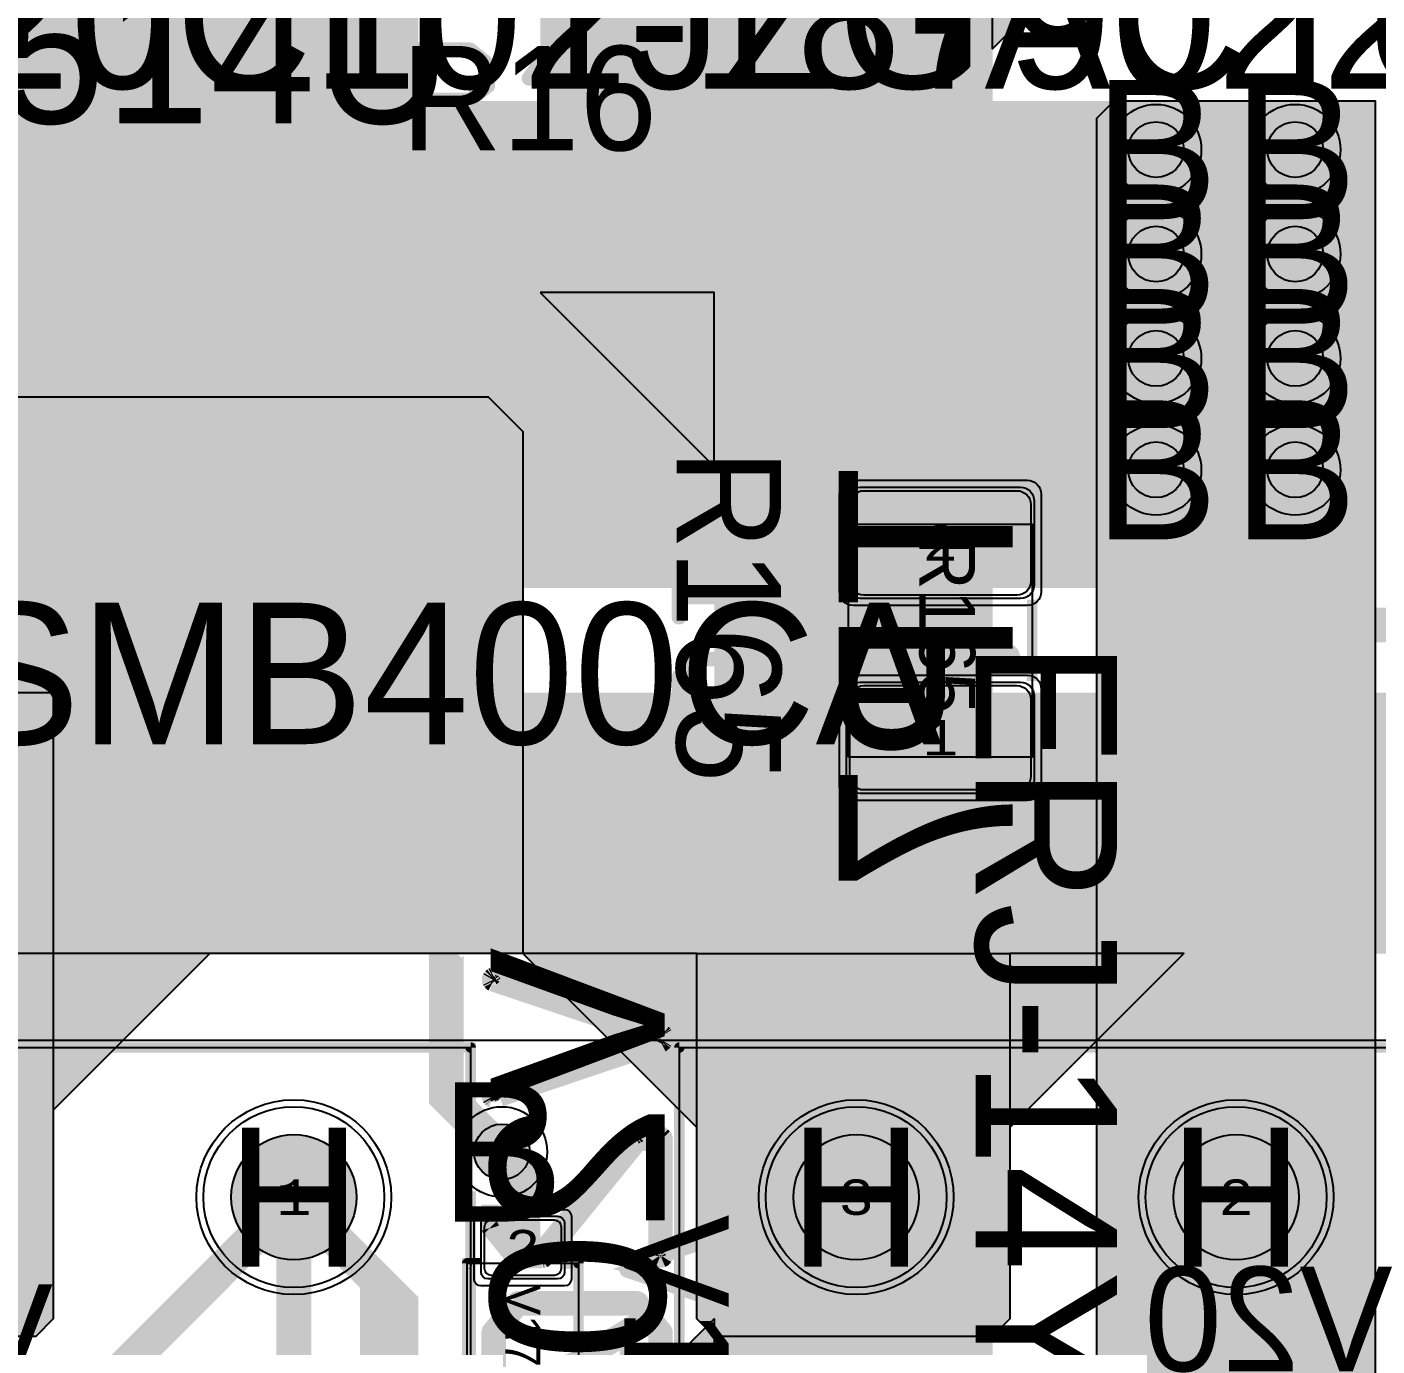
# Model space of a CAD drawing. Extents: x -18 to 179, y -60 to 172.
# Drawn here: x 91.38 to 110.78, y 93.61 to 112.56 of the extents above; entities that cross this region are included whole.
import ezdxf
from ezdxf.enums import TextEntityAlignment as Align

# ---------------------------------------------------------------- set-up
doc = ezdxf.new("R2010")
doc.units = 0
doc.header["$MEASUREMENT"] = 0
for name, color, linetype in [('ASSEMBLY_OUTLINES_BTM', 191, 'CONTINUOUS'), ('ASSEMBLY_OUTLINES_TOP', 102, 'CONTINUOUS'), ('ASSEMBLY_PART_NUMBERS_TOP', 102, 'CONTINUOUS'), ('ASSEMBLY_REF_DES_BTM', 191, 'CONTINUOUS'), ('ASSEMBLY_REF_DES_TOP', 102, 'CONTINUOUS'), ('DRILL_DRAWING', 21, 'CONTINUOUS'), ('GENERATED_SILKSCREEN_BTM', 255, 'CONTINUOUS'), ('GENERATED_SILKSCREEN_TOP', 140, 'CONTINUOUS'), ('PART_HOLES_LAYER_BOTTOM', 30, 'CONTINUOUS'), ('PART_HOLES_LAYER_TOP', 30, 'CONTINUOUS'), ('PART_PADS_LAYER_BOTTOM', 230, 'CONTINUOUS'), ('PART_PADS_LAYER_TOP', 150, 'CONTINUOUS'), ('PART_PADS_SMD_TOP', 150, 'CONTINUOUS'), ('PIN_NUMBERS_BTM', 8, 'CONTINUOUS'), ('PIN_NUMBERS_TOP', 8, 'CONTINUOUS'), ('PLACEMENT_OUTLINES_BTM', 222, 'CONTINUOUS'), ('PLACEMENT_OUTLINES_TOP', 130, 'CONTINUOUS'), ('PLANE_DATA_LAYER_BOTTOM', 230, 'CONTINUOUS'), ('PLANE_DATA_LAYER_TOP', 150, 'CONTINUOUS'), ('PLANE_SHAPES_LAYER_BOTTOM', 230, 'CONTINUOUS'), ('PLANE_SHAPES_LAYER_TOP', 150, 'CONTINUOUS'), ('SILKSCREEN_OUTLINES_BTM', 211, 'CONTINUOUS'), ('SILKSCREEN_OUTLINES_TOP', 150, 'CONTINUOUS'), ('SILKSCREEN_REF_DES_BTM', 211, 'CONTINUOUS'), ('SILKSCREEN_REF_DES_TOP', 150, 'CONTINUOUS'), ('SOLDERMASK_PADS_BTM', 102, 'CONTINUOUS'), ('SOLDERMASK_PADS_TOP', 102, 'CONTINUOUS'), ('SOLDERPASTE_PADS_TOP', 254, 'CONTINUOUS'), ('TRACES_LAYER_BOTTOM', 230, 'CONTINUOUS'), ('TRACES_LAYER_TOP', 150, 'CONTINUOUS'), ('VIA_HOLES_LAYER_BOTTOM', 30, 'CONTINUOUS'), ('VIA_HOLES_LAYER_TOP', 30, 'CONTINUOUS'), ('VIA_PADS_LAYER_BOTTOM', 230, 'CONTINUOUS'), ('VIA_PADS_LAYER_TOP', 150, 'CONTINUOUS')]:
    doc.layers.add(name, color=color, linetype=linetype)
doc.styles.add('COURIER_NEW', font='COUR.TTF')
doc.styles.add('VERIBEST_GERBER_0', font='txt')

msp = doc.modelspace()

# ---------------------------------------------------------------- hatches: boundary and pattern name
at = {"layer": 'PART_HOLES_LAYER_BOTTOM'}
h = msp.add_hatch(color=256, dxfattribs=at)
edge = h.paths.add_edge_path()
edge.add_arc((95.21, 95.75), 0.9, 0, 360)
h = msp.add_hatch(color=256, dxfattribs=at)
edge = h.paths.add_edge_path()
edge.add_arc((103.29, 95.75), 0.9, 0, 360)
h = msp.add_hatch(color=256, dxfattribs=at)
edge = h.paths.add_edge_path()
edge.add_arc((108.75, 95.75), 0.9, 0, 360)
at = {"layer": 'PART_HOLES_LAYER_TOP'}
h = msp.add_hatch(color=256, dxfattribs=at)
edge = h.paths.add_edge_path()
edge.add_arc((95.21, 95.75), 0.9, 0, 360)
h = msp.add_hatch(color=256, dxfattribs=at)
edge = h.paths.add_edge_path()
edge.add_arc((103.29, 95.75), 0.9, 0, 360)
h = msp.add_hatch(color=256, dxfattribs=at)
edge = h.paths.add_edge_path()
edge.add_arc((108.75, 95.75), 0.9, 0, 360)
at = {"layer": 'PLANE_DATA_LAYER_BOTTOM'}
h = msp.add_hatch(color=256, dxfattribs=at)
h.paths.add_polyline_path([(97, 108.8262, -0.414213562), (96.9238, 108.75), (86.5762, 108.75, -0.414213562), (86.5, 108.8262), (86.5, 127.4238, -0.414213562), (86.5762, 127.5), (96.9238, 127.5, -0.414213562), (97, 127.4238)], flags=0)
h.paths.add_polyline_path([(88.75, 120.5, -1), (91.75, 120.5, -1)], flags=0)
h = msp.add_hatch(color=256, dxfattribs=at)
h.paths.add_polyline_path([(106.250002, 113.281564, -0.198909956), (106.227684, 113.227683), (105.250002, 112.250002), (105.25, 112.249996), (105.25, 92.276345, -0.484594958), (105.156117, 92.202225, 0.430302191), (103.028144, 90.812589, -0.362540638), (102.953169, 90.75), (101.9762, 90.75, -0.414213562), (101.9, 90.8262), (101.9, 91.95, 0.414213562), (101.45, 92.4), (100.326202, 92.4, -0.414213562), (100.250002, 92.4762), (100.250002, 92.96844, -0.198909956), (100.27232, 93.022321), (101.249998, 93.999998), (101.25, 94.000004), (101.25, 106.249996), (101.249997, 106.250001), (98.77232, 108.727678, -0.198909956), (98.750002, 108.781559), (98.750002, 108.78156), (98.75, 127.4238, -0.414213562), (98.8262, 127.5), (101.49, 127.499999), (105.71844, 127.499998, -0.198909956), (105.772321, 127.47768), (106.22768, 127.022322, -0.198914779), (106.249999, 126.96844), (106.249999, 122.018157, -0.496388663), (106.153311, 121.944763, 1.317386725), (106.153312, 119.055237, -0.496388663), (106.25, 118.981843), (106.250002, 113.281565)], flags=0)
h.paths.add_polyline_path([(101.49, 95.75, -1), (105.09, 95.75, -1)], flags=0)
h = msp.add_hatch(color=256, dxfattribs=at)
h.paths.add_polyline_path([(110.75, 92.0762, -0.414213562), (110.6738, 92), (110.2262, 92, -0.414213562), (110.15, 92.0762), (110.15, 92.7, 0.414213562), (109.7, 93.15), (107.8, 93.15, 0.414213562), (107.35, 92.7), (107.35, 92.0762, -0.414213562), (107.2738, 92), (106.8262, 92, -0.414213562), (106.75, 92.0762), (106.750002, 111.21844), (106.750002, 111.218441, -0.198909956), (106.77232, 111.272322), (106.977678, 111.47768, -0.198913366), (107.03156, 111.499998), (110.6738, 111.5, -0.414213562), (110.75, 111.4238)], flags=0)
h.paths.add_polyline_path([(106.95, 95.75, -1), (110.55, 95.75, -1)], flags=0)
h = msp.add_hatch(color=256, dxfattribs=at)
h.paths.add_polyline_path([(98.5, 99.3262, -0.414213562), (98.4238, 99.25), (88.250004, 99.25, 0.207684346), (88.249998, 99.249998), (86.250002, 97.250002), (86.25, 97.249996), (86.25, 94.000004), (86.250003, 93.999999), (87.749998, 92.500002, 0.207684346), (87.750004, 92.5), (89.6738, 92.5, -0.414213562), (89.75, 92.4238), (89.75, 91.5262, -0.414213562), (89.6738, 91.45), (88.55, 91.45, 0.414213562), (88.1, 91), (88.1, 89.8, 0.110270202), (88.142729, 89.608609, -0.549592319), (88.073765, 89.5), (87.500004, 89.5, 0.207684346), (87.499998, 89.499998), (86.272321, 88.272318, -0.198913366), (86.218439, 88.25), (85.812892, 88.25, -0.229444743), (85.7531, 88.278962, 0.229443529), (85.4, 88.45), (83.1, 88.45, 0.196202719), (82.785139, 88.321499, -0.411167253), (82.67794, 88.322058), (81.77232, 89.227678, -0.198909956), (81.750002, 89.281559), (81.750002, 89.28156), (81.75, 93.999996), (81.749997, 94.000001), (76.500002, 99.249998, 0.207684346), (76.499996, 99.25), (73.5762, 99.25, -0.414213562), (73.5, 99.3262), (73.5, 107.1738, -0.414213562), (73.5762, 107.25), (82.49, 107.249999), (97.96844, 107.249998, -0.198913366), (98.022322, 107.22768), (98.477682, 106.77232, -0.198909956), (98.5, 106.718439)], flags=0)
h.paths.add_polyline_path([(82.5, 90.5, -1), (86, 90.5, -1)], flags=0)
h.paths.add_polyline_path([(82.49, 95.75, -1), (86.09, 95.75, -1)], flags=0)
for points in [[(103.29, 95.75), (101.963326, 97.076674)], [(103.29, 95.75), (104.616674, 97.076674)], [(108.75, 95.75), (107.423326, 97.076674)], [(108.75, 95.75), (110.076674, 97.076674)], [(103.29, 95.75), (101.963326, 94.423326)], [(103.29, 95.75), (104.616674, 94.423326)], [(108.75, 95.75), (107.423326, 94.423326)], [(108.75, 95.75), (110.076674, 94.423326)]]:
    msp.add_hatch(color=256, dxfattribs=at).paths.add_polyline_path(points, is_closed=False, flags=0)
at = {"layer": 'PLANE_DATA_LAYER_TOP'}
h = msp.add_hatch(color=256, dxfattribs=at)
h.paths.add_polyline_path([(146.000002, 140.281564, -0.198909956), (145.977684, 140.227683), (144.750002, 139.000002), (144.75, 138.999996), (144.750002, 123.531565), (144.750002, 123.531564, -0.198909956), (144.727684, 123.477683), (142.772322, 121.52232, -0.198913366), (142.71844, 121.500002), (121.750004, 121.5, 0.207684346), (121.749998, 121.499998), (119.750002, 119.500002), (119.75, 119.499996), (119.75, 116.750004), (119.750003, 116.749999), (122.72768, 113.772322, -0.198909956), (122.749998, 113.718441), (122.749998, 113.71844), (122.75, 106.500004), (122.750003, 106.499999), (126.227684, 103.022318, -0.198909956), (126.250002, 102.968437), (126.250002, 102.968436), (126.249998, 77.78156), (126.249998, 77.781559, -0.198909956), (126.22768, 77.727678), (125.522322, 77.02232, -0.198913366), (125.46844, 77.000002), (120.28156, 77.000002, -0.198913366), (120.227678, 77.02232), (119.52232, 77.727678, -0.198909956), (119.500002, 77.781559), (119.500002, 77.78156), (119.5, 96.499996), (119.499997, 96.500001), (116.750002, 99.249998, 0.207684346), (116.749996, 99.25), (108.000004, 99.25, 0.207684346), (107.999998, 99.249998), (105.500002, 96.750002), (105.5, 96.749996), (105.499998, 94.03156), (105.499998, 94.031559, -0.198909956), (105.47768, 93.977678), (105.272322, 93.77232, -0.198913366), (105.21844, 93.750002), (101.28156, 93.750002, -0.198913366), (101.227678, 93.77232), (101.02232, 93.977678, -0.198909956), (101.000002, 94.031559), (101.000002, 94.03156), (101, 96.749996), (100.999997, 96.750001), (98.500002, 99.249998, 0.207684346), (98.499996, 99.25), (94.000004, 99.25, 0.207684346), (93.999998, 99.249998), (91.750002, 97.000002), (91.75, 96.999996), (91.749998, 94.03156), (91.749998, 94.031559, -0.198909956), (91.72768, 93.977678), (91.522322, 93.77232, -0.198913366), (91.46844, 93.750002), (88.03156, 93.750002, -0.198913366), (87.977678, 93.77232), (87.77232, 93.977678, -0.198909956), (87.750002, 94.031559), (87.750002, 94.03156), (87.750001, 100.329648, -0.669857772), (87.880332, 100.383279, 0.200116214), (88.2, 100.25), (90.1, 100.25, 0.414213562), (90.55, 100.7), (90.55, 102.8, 0.059444266), (90.537368, 102.905872, -0.059444601), (90.535229, 102.9238, -0.414213562), (90.611429, 103), (102.8238, 103, -0.414213562), (102.9, 102.9238), (102.9, 101.75, 0.414213562), (103.35, 101.3), (105.65, 101.3, 0.414213562), (106.1, 101.75), (106.1, 102.9238, -0.414213562), (106.1762, 103), (117.249996, 103, 0.207684346), (117.250002, 103.000002), (120.749998, 106.499998), (120.75, 106.500004), (120.75, 110.999996), (120.749997, 111.000001), (119.500002, 112.249998, 0.207684346), (119.499996, 112.25), (118.8002, 112.25, -0.953329659), (118.79293, 112.402052, 0.386497966), (119.2, 112.85), (119.2, 115.15, 0.414213562), (118.75, 115.6), (117.826201, 115.6, -0.414213562), (117.750001, 115.6762), (117.750002, 122.21844), (117.750002, 122.218441, -0.198909956), (117.77232, 122.272322), (118.977678, 123.47768, -0.198913366), (119.03156, 123.499998), (138.499996, 123.5, 0.207684346), (138.500002, 123.500002), (141.749998, 126.749998), (141.75, 126.750004), (141.75, 161.1738, -0.414213562), (141.8262, 161.25), (145.9238, 161.25, -0.414213562), (146, 161.1738), (146.000002, 140.281565)], flags=0)
h.paths.add_polyline_path([(87.95, 95.75, -1), (91.55, 95.75, -1)], flags=0)
h.paths.add_polyline_path([(101.49, 95.75, -1), (105.09, 95.75, -1)], flags=0)
h.paths.add_polyline_path([(114.75, 100.325, 0.414213562), (115.1, 100.675), (115.1, 101.375, 0.414213562), (114.75, 101.725), (113.75, 101.725, 0.414213562), (113.4, 101.375), (113.4, 100.675, 0.414213562), (113.75, 100.325)], flags=0)
h.paths.add_polyline_path([(123.31043, 78.086258, 0.716399399), (126, 78.999999), (126, 79.000001, 0.716399399), (123.31043, 79.913742, -0.492832038), (123.18957, 79.913742, 0.716399399), (120.5, 79.000001), (120.5, 78.999999, 0.716399399), (123.18957, 78.086258, -0.492832038)], flags=0)
h.paths.add_polyline_path([(123.31043, 97.336258, 0.716399399), (126, 98.249999), (126, 98.250001, 0.716399399), (123.31043, 99.163742, -0.492832038), (123.18957, 99.163742, 0.716399399), (120.5, 98.250001), (120.5, 98.249999, 0.716399399), (123.18957, 97.336258, -0.492832038)], flags=0)
h.paths.add_polyline_path([(144.825, 157.1, 0.414213562), (145.725, 158), (145.725, 160, 0.414213562), (144.825, 160.9), (142.825, 160.9, 0.414213562), (141.925, 160), (141.925, 158, 0.414213562), (142.825, 157.1)], flags=0)
h = msp.add_hatch(color=256, dxfattribs=at)
h.paths.add_polyline_path([(110.5, 104.5762, -0.414213562), (110.4238, 104.5), (106.1762, 104.5, -0.414213562), (106.1, 104.5762), (106.1, 105.75, 0.414213562), (105.65, 106.2), (103.35, 106.2, 0.414213562), (102.9, 105.75), (102.9, 104.5762, -0.414213562), (102.8238, 104.5), (81.9262, 104.5, -0.414213562), (81.85, 104.5762), (81.85, 105.75, 0.414213562), (81.4, 106.2), (79.1, 106.2, 0.414213562), (78.65, 105.75), (78.65, 104.5762, -0.414213562), (78.5738, 104.5), (74.420351, 104.5, -0.669857772), (74.36672, 104.630331, 0.200116963), (74.5, 104.95), (74.5, 106.85, 0.414213562), (74.05, 107.3), (71.95, 107.3, 0.414213562), (71.5, 106.85), (71.5, 104.95, 0.200116963), (71.63328, 104.630331, -0.669857772), (71.579649, 104.5), (65.9262, 104.5, -0.414213562), (65.85, 104.5762), (65.85, 105.75, 0.414213562), (65.4, 106.2), (63.1, 106.2, 0.414213562), (62.65, 105.75), (62.65, 104.5762, -0.414213562), (62.5738, 104.5), (57.3262, 104.5, -0.414213562), (57.25, 104.5762), (57.25, 111.4238, -0.414213562), (57.3262, 111.5), (78.62109, 111.5, -0.796955112), (78.654239, 111.355188, 0.287752069), (78.4, 110.95), (78.4, 109.75, 0.414213562), (78.85, 109.3), (81.15, 109.3, 0.414213562), (81.6, 109.75), (81.6, 110.95, 0.287752069), (81.345761, 111.355188, -0.796955112), (81.37891, 111.5), (110.4238, 111.5, -0.414213562), (110.5, 111.4238)], flags=0)
h.paths.add_polyline_path([(61.25, 105.5, 0.414213562), (61.9, 106.15), (61.9, 109.35, 0.414213562), (61.25, 110), (58.65, 110, 0.414213562), (58, 109.35), (58, 106.15, 0.414213562), (58.65, 105.5)], flags=0)
for points in [[(104.5, 105.7), (104.5, 106.2762)], [(103.4, 105.15), (102.8238, 105.15)], [(105.6, 105.15), (106.1762, 105.15)], [(103.4, 102.35), (102.8238, 102.35)], [(105.6, 102.35), (106.1762, 102.35)], [(104.5, 101.8), (104.5, 101.2238)], [(103.29, 95.75), (101.963326, 97.076674)], [(103.29, 95.75), (104.616674, 97.076674)], [(103.29, 95.75), (101.963326, 94.423326)], [(103.29, 95.75), (104.616674, 94.423326)]]:
    msp.add_hatch(color=256, dxfattribs=at).paths.add_polyline_path(points, is_closed=False, flags=0)
at = {"layer": 'PLANE_SHAPES_LAYER_BOTTOM'}
for points in [[(106.25, 113.25), (105.25, 112.25), (105.25, 113.25)], [(110.75, 92), (106.75, 92), (106.75, 111.25), (107, 111.5), (110.75, 111.5)], [(98.75, 108.75), (101.25, 106.25), (101.25, 108.75)], [(98.5, 99.25), (73.5, 99.25), (73.5, 107.25), (98, 107.25), (98.5, 106.75)], [(100.25, 93), (101.25, 94), (101.25, 93)]]:
    msp.add_hatch(color=256, dxfattribs=at).paths.add_polyline_path(points, flags=0)
at = {"layer": 'PLANE_SHAPES_LAYER_TOP'}
for points in [[(91.75, 94), (91.5, 93.75), (88, 93.75), (87.75, 94), (87.75, 103), (91.75, 103)], [(91.75, 97), (94, 99.25), (91.75, 99.25)], [(98.5, 99.25), (101, 96.75), (101, 99.25)], [(105.5, 94), (105.25, 93.75), (101.25, 93.75), (101, 94), (101, 99.25), (105.5, 99.25)], [(105.5, 96.75), (108, 99.25), (105.5, 99.25)]]:
    msp.add_hatch(color=256, dxfattribs=at).paths.add_polyline_path(points, flags=0)
at = {"layer": 'VIA_HOLES_LAYER_BOTTOM'}
h = msp.add_hatch(color=256, dxfattribs=at)
edge = h.paths.add_edge_path()
edge.add_arc((107.6, 110.8), 0.4, 0, 360)
h = msp.add_hatch(color=256, dxfattribs=at)
edge = h.paths.add_edge_path()
edge.add_arc((109.6, 110.8), 0.4, 0, 360)
h = msp.add_hatch(color=256, dxfattribs=at)
edge = h.paths.add_edge_path()
edge.add_arc((107.6, 109.3), 0.4, 0, 360)
h = msp.add_hatch(color=256, dxfattribs=at)
edge = h.paths.add_edge_path()
edge.add_arc((109.6, 109.3), 0.4, 0, 360)
h = msp.add_hatch(color=256, dxfattribs=at)
edge = h.paths.add_edge_path()
edge.add_arc((107.6, 107.8), 0.4, 0, 360)
h = msp.add_hatch(color=256, dxfattribs=at)
edge = h.paths.add_edge_path()
edge.add_arc((109.6, 107.8), 0.4, 0, 360)
h = msp.add_hatch(color=256, dxfattribs=at)
edge = h.paths.add_edge_path()
edge.add_arc((107.6, 106.2), 0.4, 0, 360)
h = msp.add_hatch(color=256, dxfattribs=at)
edge = h.paths.add_edge_path()
edge.add_arc((109.6, 106.2), 0.4, 0, 360)
h = msp.add_hatch(color=256, dxfattribs=at)
edge = h.paths.add_edge_path()
edge.add_arc((98.2, 96.4), 0.4, 0, 360)
at = {"layer": 'VIA_HOLES_LAYER_TOP'}
h = msp.add_hatch(color=256, dxfattribs=at)
edge = h.paths.add_edge_path()
edge.add_arc((107.6, 110.8), 0.4, 0, 360)
h = msp.add_hatch(color=256, dxfattribs=at)
edge = h.paths.add_edge_path()
edge.add_arc((109.6, 110.8), 0.4, 0, 360)
h = msp.add_hatch(color=256, dxfattribs=at)
edge = h.paths.add_edge_path()
edge.add_arc((107.6, 109.3), 0.4, 0, 360)
h = msp.add_hatch(color=256, dxfattribs=at)
edge = h.paths.add_edge_path()
edge.add_arc((109.6, 109.3), 0.4, 0, 360)
h = msp.add_hatch(color=256, dxfattribs=at)
edge = h.paths.add_edge_path()
edge.add_arc((107.6, 107.8), 0.4, 0, 360)
h = msp.add_hatch(color=256, dxfattribs=at)
edge = h.paths.add_edge_path()
edge.add_arc((109.6, 107.8), 0.4, 0, 360)
h = msp.add_hatch(color=256, dxfattribs=at)
edge = h.paths.add_edge_path()
edge.add_arc((107.6, 106.2), 0.4, 0, 360)
h = msp.add_hatch(color=256, dxfattribs=at)
edge = h.paths.add_edge_path()
edge.add_arc((109.6, 106.2), 0.4, 0, 360)
h = msp.add_hatch(color=256, dxfattribs=at)
edge = h.paths.add_edge_path()
edge.add_arc((98.2, 96.4), 0.4, 0, 360)

# ---------------------------------------------------------------- linework, layer by layer
at = {"layer": 'ASSEMBLY_OUTLINES_BTM'}
for points in [[(81.75, 92.6), (81.75, 97.9), (97.75, 97.9), (97.75, 92.6)], [(100.75, 92.6), (100.75, 97.9), (116.75, 97.9), (116.75, 92.6)]]:
    msp.add_lwpolyline(points, close=True, dxfattribs=at)
at = {"layer": 'ASSEMBLY_OUTLINES_TOP'}
for points in [[(41, 98), (41, 118), (118, 118), (118, 98)], [(103.18, 102.07), (103.18, 105.42), (105.82, 105.42), (105.82, 102.07)], [(97.7, 92.2), (97.7, 94.8), (99.3, 94.8), (99.3, 92.2)]]:
    msp.add_lwpolyline(points, close=True, dxfattribs=at)
at = {"layer": 'GENERATED_SILKSCREEN_BTM', "const_width": 0.25}
for points in [[(105.48, 105.07875), (105.4975, 105.07625), (105.5125, 105.06375), (105.52, 105.04625), (105.5225, 105.02875), (105.52, 105.01125), (105.5125, 104.99625), (105.4975, 104.98375), (105.48, 104.97875), (103.1325, 104.97875), (103.1325, 104.18625), (103.1275, 104.16875), (103.1175, 104.15375), (103.1, 104.14625), (103.0825, 104.14375), (103.0625, 104.14625), (103.045, 104.15375), (103.0325, 104.16875), (103.03, 104.18625), (103.03, 105.87375), (103.0325, 105.89125), (103.045, 105.90375), (103.0625, 105.91375), (103.0825, 105.91625), (103.1, 105.91375), (103.1175, 105.90375), (103.1275, 105.89125), (103.1325, 105.87375), (103.1325, 105.07875), (105.48, 105.07875)], [(103.98, 101.78875), (103.975, 101.78125), (103.9625, 101.77875), (103.95, 101.77125), (103.9375, 101.77125), (103.4225, 101.77125), (103.41, 101.77125), (103.4025, 101.77875), (103.395, 101.77875), (103.3925, 101.78125), (103.39, 101.78375), (103.3825, 101.78875), (103.04, 102.21375), (103.035, 102.22625), (103.0325, 102.23375), (103.03, 102.24625), (103.03, 103.50625), (103.035, 103.52875), (103.0475, 103.54125), (103.0625, 103.55625), (103.08, 103.56125), (105.48, 103.56125), (105.5, 103.55625), (105.5125, 103.54375), (105.52, 103.52875), (105.5225, 103.51125), (105.52, 103.49125), (105.5125, 103.47375), (105.5, 103.46125), (105.48, 103.45625), (104.33, 103.45625), (104.33, 102.24625), (104.3275, 102.22875), (104.325, 102.22125), (104.325, 102.21875), (104.3225, 102.21375), (103.98, 101.78875)], [(103.1325, 103.45625), (103.1325, 102.25875), (103.4475, 101.87125), (103.9125, 101.87125), (104.23, 102.25875), (104.23, 103.45625), (103.1325, 103.45625)], [(105.455, 100.85125), (105.4725, 100.85625), (105.49, 100.85375), (105.505, 100.84125), (105.515, 100.82875), (105.52, 100.81125), (105.5225, 100.79375), (105.515, 100.77875), (105.5025, 100.76625), (103.105, 99.41875), (103.0925, 99.41375), (103.0825, 99.41375), (103.0725, 99.41375), (103.0625, 99.41875), (103.0475, 99.42625), (103.0375, 99.43625), (103.0325, 99.44875), (103.03, 99.46125), (103.03, 101.14875), (103.035, 101.16625), (103.0475, 101.17875), (103.0625, 101.18875), (103.0825, 101.19125), (103.1, 101.18875), (103.1175, 101.17875), (103.13, 101.16625), (103.1325, 101.14875), (103.1325, 99.54625), (105.455, 100.85125)], [(98.3825, 94.25375), (98.04, 93.83375), (98.0375, 93.82375), (98.035, 93.81625), (98.0325, 93.81375), (98.03, 93.80375), (98.03, 92.96125)], [(98.4475, 94.17375), (100.1125, 94.17375), (100.2375, 94.02625), (98.265, 92.81625), (98.1325, 92.98125), (98.1325, 93.78875), (98.4475, 94.17375)], [(100.53, 92.96125), (100.53, 93.80375), (100.5275, 93.81375), (100.525, 93.82375), (100.52, 93.83375), (100.1775, 94.25375), (100.1725, 94.25875), (100.17, 94.26375), (100.1625, 94.26875), (100.145, 94.27375), (100.1375, 94.27625), (98.4225, 94.27625), (98.4125, 94.27375), (98.405, 94.26875), (98.395, 94.26375), (98.3825, 94.25375)], [(100.3025, 93.94625), (100.4275, 93.78875), (100.4275, 92.98125), (100.1125, 92.59125), (98.4475, 92.59125), (98.33, 92.73875), (100.3025, 93.94625)]]:
    msp.add_lwpolyline(points, dxfattribs=at)
at = {"layer": 'GENERATED_SILKSCREEN_BTM'}
for points, const_width in [([(100.530005, 98.001249), (100.527505, 97.988749, -0.111991093), (100.527504, 97.988747), (100.520005, 97.976248, -0.071067812), (100.520004, 97.976247), (100.510004, 97.963747, -0.236067977), (100.51, 97.963745), (100.495004, 97.956247, -0.162277661), (100.495002, 97.956245), (98.174176, 97.17457, 0.000011953), (98.174139, 97.174568), (100.494998, 97.956255, -0.099019514), (100.495, 97.956255), (100.509996, 97.963753), (100.519996, 97.976253), (100.527495, 97.988752), (100.529995, 98.001251), (100.529995, 98.071249), (100.527495, 98.086249), (100.519996, 98.098747), (100.509997, 98.111245), (100.494998, 98.116245), (98.097498, 98.928745), (98.0775, 98.928745), (98.062505, 98.921247, -0.071067812), (98.062504, 98.921246), (98.050004, 98.908746, -0.111991092), (98.050002, 98.908745), (98.040005, 98.89125), (98.040005, 98.891249), (98.037505, 98.87375), (98.040005, 98.856251), (98.040005, 98.85625), (98.047503, 98.841253), (98.065, 98.831255, -0.099019514), (98.065002, 98.831255), (100.422502, 98.038755, -0.677032962), (100.422502, 98.038745), (98.065002, 97.241245, -0.099019514), (98.065, 97.241245), (98.047503, 97.231247), (98.040005, 97.21625), (98.040005, 97.216249), (98.037505, 97.19875), (98.040005, 97.181251), (98.040005, 97.18125), (98.050002, 97.163755, -0.111991092), (98.050004, 97.163754), (98.052855, 97.160903, 0.000004304), (98.052842, 97.1609), (98.049996, 97.163746, -0.213376806), (98.049995, 97.16375), (98.039997, 97.181246, -0.184527552), (98.039995, 97.181249), (98.037495, 97.198749), (98.037495, 97.198751), (98.039995, 97.216251, -0.184527552), (98.039997, 97.216254), (98.047495, 97.23125, -0.253450554), (98.047498, 97.231254), (98.064996, 97.241253, -0.162277661), (98.064998, 97.241255), (100.422483, 98.03875), (98.064998, 98.831245, -0.162277661), (98.064996, 98.831247), (98.047498, 98.841246, -0.253450554), (98.047495, 98.84125), (98.039997, 98.856246, -0.184527552), (98.039995, 98.856249), (98.037495, 98.873749), (98.037495, 98.873751), (98.037505, 98.873822), (98.039995, 98.891251, -0.184527552), (98.039997, 98.891254), (98.049995, 98.90875, -0.213376807), (98.049996, 98.908754), (98.062496, 98.921254, -0.261745001), (98.062501, 98.921255), (98.077496, 98.928753, -0.236067977), (98.0775, 98.928755), (98.097499, 98.928755, -0.145489169), (98.097502, 98.928755), (100.495002, 98.116255), (100.510002, 98.111255, -0.184527552), (100.510004, 98.111252), (100.520004, 98.098753, -0.071067812), (100.520005, 98.098752), (100.527504, 98.086253, -0.111991093), (100.527505, 98.086251), (100.530005, 98.071251), (100.530005, 98.001249)], 0.25), ([(97.750005, 92.6, -0.414213562), (97.75, 92.599995), (81.75, 92.599995, -0.414213562), (81.749995, 92.6), (81.749995, 97.9, -0.414213562), (81.75, 97.900005), (82.095327, 97.900005, 0.000004209), (82.095334, 97.899995), (81.750005, 97.899995), (81.750005, 92.600005), (97.749995, 92.600005), (97.749995, 95.831563, 0.000004416), (97.750005, 95.831555), (97.750005, 92.6)], 0.15), ([(97.750005, 96.968445, 0.000004416), (97.749995, 96.968437), (97.749995, 97.899995), (85.004666, 97.899995, 0.000004209), (85.004673, 97.900005), (97.75, 97.900005, -0.414213562), (97.750005, 97.9), (97.750005, 96.968445)], 0.15), ([(116.750005, 92.6, -0.414213562), (116.75, 92.599995), (109.975, 92.599995), (109.975, 92.600005), (116.749995, 92.600005), (116.749995, 97.899995), (100.750005, 97.899995), (100.750005, 92.600005), (107.525, 92.600005), (107.525, 92.599995), (100.75, 92.599995, -0.414213562), (100.749995, 92.6), (100.749995, 97.9, -0.414213562), (100.75, 97.900005), (116.75, 97.900005, -0.414213562), (116.750005, 97.9), (116.750005, 92.6)], 0.15), ([(100.530005, 94.903749), (100.525005, 94.886249, -0.162277661), (100.525004, 94.886246), (100.515005, 94.871248, -0.205257702), (100.515002, 94.871245), (100.497502, 94.863745, -0.145489168), (100.497499, 94.863745), (100.480001, 94.861245, -0.095414572), (100.479999, 94.861245), (100.460001, 94.863745, -0.145489169), (100.459998, 94.863745), (100.442498, 94.871245, -0.205257702), (100.442495, 94.871248), (100.432496, 94.886246, -0.16227766), (100.432495, 94.886249), (100.427495, 94.903749), (100.427495, 96.536245), (100.160002, 96.536245), (98.807504, 94.871247), (98.802504, 94.863748, -0.205257702), (98.802501, 94.863745), (98.790001, 94.861245), (98.772503, 94.856246, -0.071067812), (98.772502, 94.856245), (98.765002, 94.853745, -0.145489168), (98.764999, 94.853745), (98.422501, 94.853745, -0.099019513), (98.422499, 94.853745), (98.412499, 94.856245, -0.111991093), (98.412497, 94.856246), (98.404998, 94.861245), (98.394999, 94.863745, -0.111991093), (98.394997, 94.863746), (98.382498, 94.871245, -0.16227766), (98.382496, 94.871247), (98.039997, 95.291246, -0.184527552), (98.039995, 95.291249), (98.037495, 95.301247, -0.049388989), (98.037495, 95.301248), (98.034996, 95.308747), (98.032496, 95.311246, -0.213376807), (98.032495, 95.31125), (98.032495, 95.313749), (98.029995, 95.323749), (98.029995, 95.643876, 0.00000329), (98.030005, 95.643874), (98.030005, 95.323751), (98.032505, 95.313751), (98.032505, 95.311253), (98.035004, 95.308754, -0.080611572), (98.035005, 95.308752), (98.037505, 95.301252), (98.037505, 95.301251), (98.040005, 95.291252), (98.382503, 94.871254), (98.395002, 94.863755), (98.405001, 94.861255, -0.111991093), (98.405003, 94.861254), (98.412502, 94.856255), (98.422501, 94.853755), (98.764998, 94.853755), (98.772498, 94.856255, -0.099019513), (98.7725, 94.856255), (98.789998, 94.861255, -0.049388989), (98.789999, 94.861255), (98.802497, 94.863755), (98.807496, 94.871253), (100.159996, 96.536253, -0.236067977), (100.16, 96.536255), (100.4275, 96.536255, -0.414213562), (100.427505, 96.53625), (100.427505, 94.903751), (100.432505, 94.886252), (100.442503, 94.871255), (100.460002, 94.863755), (100.48, 94.861255), (100.497498, 94.863755), (100.514997, 94.871255), (100.524995, 94.886252), (100.529995, 94.903751), (100.529995, 96.588749), (100.524996, 96.608746), (100.499996, 96.633746), (100.479999, 96.638745), (100.137502, 96.638745), (100.130002, 96.636245, -0.099019514), (100.13, 96.636245), (100.112502, 96.631245), (100.105004, 96.626247, -0.04938899), (100.105004, 96.626246), (100.095004, 96.616246, -0.111991093), (100.095002, 96.616245), (98.740004, 94.953747, -0.236067978), (98.74, 94.953745), (98.4475, 94.953745, -0.236067978), (98.447496, 94.953747), (98.132496, 95.343747, -0.162277661), (98.132495, 95.34375), (98.132495, 95.627946, 0.000003242), (98.132505, 95.627945), (98.132505, 95.343752), (98.447502, 94.953755), (98.739998, 94.953755), (100.094995, 96.616252, -0.111991093), (100.094996, 96.616254), (100.104996, 96.626254, -0.16227766), (100.104999, 96.626255), (100.112497, 96.631254, -0.111991093), (100.112499, 96.631255), (100.129997, 96.636254, -0.071067812), (100.129998, 96.636255), (100.137498, 96.638755, -0.145489169), (100.137501, 96.638755), (100.479999, 96.638755, -0.099019513), (100.480001, 96.638755), (100.5, 96.633755, -0.213376807), (100.500004, 96.633754), (100.525004, 96.608754, -0.162277661), (100.525005, 96.608751), (100.530005, 96.588751), (100.530005, 94.903749)], 0.25)]:
    msp.add_lwpolyline(points, format="xyb", dxfattribs=dict(at, const_width=const_width))
at = {"layer": 'GENERATED_SILKSCREEN_TOP', "const_width": 0.15}
for points in [[(98.0145, 111.6945), (98.019, 111.6975), (98.0205, 111.705), (98.025, 111.7125), (98.025, 111.72), (98.025, 112.029), (98.025, 112.0365), (98.0205, 112.041), (98.0205, 112.0455), (98.019, 112.047), (98.0175, 112.0485), (98.0145, 112.0515), (97.7595, 112.2585), (97.752, 112.2615), (97.746, 112.263), (97.74, 112.2645), (96.984, 112.2645), (96.9705, 112.2615), (96.9615, 112.254), (96.954, 112.245), (96.951, 112.2345), (96.951, 110.7945), (96.954, 110.7825), (96.9615, 110.775), (96.9705, 110.7705), (96.981, 110.769), (96.993, 110.7705), (97.0035, 110.775), (97.011, 110.7825), (97.014, 110.7945), (97.014, 111.4845), (97.719, 111.4845), (97.965, 110.7855), (97.971, 110.775), (97.9815, 110.769), (97.9935, 110.7675), (98.0025, 110.7705), (98.0115, 110.775), (98.019, 110.7825), (98.0235, 110.793), (98.0205, 110.805), (97.7745, 111.504), (98.0145, 111.6945)], [(98.586, 110.826), (98.574, 110.823), (98.568, 110.817), (98.5635, 110.8065), (98.562, 110.7945), (98.5635, 110.784), (98.568, 110.7735), (98.574, 110.766), (98.586, 110.7645), (99.171, 110.7645), (99.1815, 110.766), (99.1905, 110.7735), (99.195, 110.784), (99.1965, 110.7945), (99.195, 110.8065), (99.1905, 110.817), (99.1815, 110.823), (99.171, 110.826), (98.907, 110.826), (98.907, 112.2345), (98.9055, 112.245), (98.901, 112.2525), (98.8935, 112.257), (98.883, 112.2585), (98.8755, 112.26), (98.868, 112.26), (98.862, 112.257), (98.856, 112.251), (98.5635, 111.84), (98.559, 111.8295), (98.559, 111.819), (98.5635, 111.81), (98.571, 111.8025), (98.58, 111.7965), (98.5905, 111.7935), (98.5965, 111.7935), (98.601, 111.795), (98.6085, 111.804), (98.8485, 112.14), (98.8485, 110.826), (98.586, 110.826)], [(100.5435, 112.2585), (100.7955, 112.053), (100.803, 112.0455), (100.8045, 112.0335), (100.803, 112.0245), (100.8, 112.017), (100.7955, 112.011), (100.788, 112.005), (100.7805, 112.0005), (100.773, 111.999), (100.7655, 111.999), (100.7595, 112.0035), (100.5135, 112.203), (100.0275, 112.203), (99.7965, 112.014), (99.7965, 111.4755), (100.0005, 111.642), (100.0065, 111.6435), (100.0095, 111.645), (100.011, 111.645), (100.011, 111.6465), (100.0185, 111.648), (100.524, 111.648), (100.53, 111.6465), (100.53, 111.645), (100.533, 111.645), (100.5375, 111.6435), (100.542, 111.642), (100.7955, 111.438), (100.797, 111.4335), (100.8, 111.432), (100.8015, 111.4305), (100.8015, 111.4275), (100.8045, 111.417), (100.806, 111.4125), (100.806, 111), (100.8045, 110.9925), (100.8015, 110.9865), (100.8, 110.9805), (100.7955, 110.976), (100.5435, 110.7705), (100.536, 110.7675), (100.5345, 110.766), (100.5315, 110.766), (100.5285, 110.7645), (100.527, 110.7645), (100.524, 110.7645), (100.0185, 110.7645), (100.0125, 110.766), (100.0065, 110.7675), (100.0005, 110.7705), (99.7485, 110.976), (99.7455, 110.979), (99.7425, 110.9805), (99.7395, 110.985), (99.7365, 110.9955), (99.735, 111), (99.735, 112.029), (99.7365, 112.0365), (99.7395, 112.0425), (99.7425, 112.0455), (99.7455, 112.0485), (99.7485, 112.053), (100.0005, 112.2585), (100.0065, 112.26), (100.011, 112.2615), (100.0125, 112.263), (100.0185, 112.2645), (100.524, 112.2645), (100.53, 112.263), (100.5315, 112.263), (100.533, 112.2615), (100.5375, 112.26), (100.5435, 112.2585)], [(97.014, 112.203), (97.731, 112.203), (97.965, 112.014), (97.965, 111.735), (97.731, 111.5445), (97.014, 111.5445), (97.014, 112.203)], [(99.7965, 111.3975), (99.7965, 111.015), (100.0275, 110.826), (100.512, 110.826), (100.746, 111.015), (100.746, 111.3975), (100.512, 111.588), (100.0275, 111.588), (99.7965, 111.3975)], [(101.646, 105.23475), (101.649, 105.23025), (101.6565, 105.22875), (101.664, 105.22425), (101.6715, 105.22425), (101.9805, 105.22425), (101.988, 105.22425), (101.9925, 105.22875), (101.997, 105.22875), (101.9985, 105.23025), (102, 105.23175), (102.0045, 105.23475), (102.21, 105.48975), (102.213, 105.49725), (102.2145, 105.50175), (102.216, 105.50925), (102.216, 106.26525), (102.213, 106.27875), (102.2055, 106.28625), (102.198, 106.29525), (102.186, 106.29825), (100.746, 106.29825), (100.734, 106.29525), (100.7265, 106.28775), (100.722, 106.27875), (100.7205, 106.26825), (100.722, 106.25625), (100.7265, 106.24575), (100.734, 106.23825), (100.746, 106.23525), (101.436, 106.23525), (101.436, 105.53025), (100.737, 105.28425), (100.7265, 105.27825), (100.7205, 105.26775), (100.719, 105.25575), (100.722, 105.24675), (100.728, 105.23775), (100.7355, 105.23025), (100.7445, 105.22575), (100.7565, 105.22875), (101.4555, 105.47475), (101.646, 105.23475)], [(102.1545, 106.23525), (102.1545, 105.51675), (101.9655, 105.28425), (101.6865, 105.28425), (101.496, 105.51675), (101.496, 106.23525), (102.1545, 106.23525)], [(100.7775, 104.66325), (100.776, 104.67525), (100.7685, 104.68125), (100.758, 104.68575), (100.746, 104.68725), (100.7355, 104.68575), (100.725, 104.68125), (100.7175, 104.67525), (100.716, 104.66325), (100.716, 104.07825), (100.7175, 104.06775), (100.725, 104.05875), (100.7355, 104.05425), (100.746, 104.05275), (100.758, 104.05425), (100.7685, 104.05875), (100.776, 104.06775), (100.7775, 104.07825), (100.7775, 104.34225), (102.186, 104.34225), (102.1965, 104.34375), (102.204, 104.34825), (102.2085, 104.35575), (102.21, 104.36625), (102.2115, 104.37375), (102.2115, 104.38125), (102.2085, 104.38725), (102.2025, 104.39325), (101.7915, 104.68575), (101.781, 104.69025), (101.772, 104.69025), (101.7615, 104.68575), (101.754, 104.67825), (101.748, 104.66925), (101.745, 104.65875), (101.748, 104.64825), (101.7555, 104.64075), (102.0915, 104.40075), (100.7775, 104.40075), (100.7775, 104.66325)], [(102.21, 102.70575), (102.0045, 102.45375), (101.997, 102.44625), (101.985, 102.44475), (101.9775, 102.44625), (101.97, 102.44925), (101.9625, 102.45375), (101.9565, 102.46125), (101.952, 102.46875), (101.9505, 102.47625), (101.9505, 102.48375), (101.955, 102.48975), (102.1545, 102.73575), (102.1545, 103.22175), (101.9655, 103.45275), (101.427, 103.45275), (101.5935, 103.24875), (101.595, 103.24275), (101.5965, 103.23975), (101.5965, 103.23825), (101.598, 103.23825), (101.5995, 103.23075), (101.5995, 102.72525), (101.598, 102.71925), (101.5965, 102.71775), (101.5965, 102.71625), (101.595, 102.71175), (101.5935, 102.70575), (101.3895, 102.45375), (101.3865, 102.45225), (101.3835, 102.44925), (101.382, 102.44775), (101.379, 102.44775), (101.3685, 102.44475), (101.364, 102.44325), (100.9515, 102.44325), (100.944, 102.44475), (100.938, 102.44775), (100.932, 102.44925), (100.9275, 102.45375), (100.722, 102.70575), (100.719, 102.71325), (100.7175, 102.71475), (100.7175, 102.71775), (100.7175, 102.72075), (100.716, 102.72225), (100.716, 102.72525), (100.716, 103.23075), (100.7175, 103.23675), (100.719, 103.24275), (100.722, 103.24875), (100.9275, 103.50075), (100.9305, 103.50375), (100.932, 103.50675), (100.9365, 103.50975), (100.947, 103.51275), (100.9515, 103.51425), (101.9805, 103.51425), (101.988, 103.51275), (101.994, 103.50975), (101.9985, 103.50675), (102, 103.50375), (102.0045, 103.50075), (102.21, 103.24875), (102.2115, 103.24275), (102.213, 103.23825), (102.2145, 103.23675), (102.216, 103.23075), (102.216, 102.72525), (102.2145, 102.71925), (102.2145, 102.71775), (102.213, 102.71625), (102.2115, 102.71175), (102.21, 102.70575)], [(101.349, 103.45275), (100.9665, 103.45275), (100.7775, 103.22175), (100.7775, 102.73725), (100.9665, 102.50325), (101.349, 102.50325), (101.5395, 102.73725), (101.5395, 103.22175), (101.349, 103.45275)], [(101.7, 101.81475), (101.6985, 101.82075), (101.697, 101.82525), (101.694, 101.83125), (101.529, 102.03525), (102.1545, 102.03525), (102.1545, 101.05575), (102.1575, 101.04525), (102.1635, 101.03625), (102.174, 101.03175), (102.1845, 101.03025), (102.1965, 101.03175), (102.207, 101.03625), (102.213, 101.04525), (102.216, 101.05575), (102.216, 102.06825), (102.213, 102.07875), (102.2055, 102.08625), (102.198, 102.09525), (102.186, 102.09825), (101.4645, 102.09825), (101.454, 102.09675), (101.4465, 102.09225), (101.442, 102.08625), (101.439, 102.07575), (101.436, 102.06825), (101.4345, 102.06225), (101.436, 102.05475), (101.4405, 102.04875), (101.64, 101.80425), (101.64, 101.31975), (101.4495, 101.08575), (100.9665, 101.08575), (100.779, 101.31975), (100.779, 101.80425), (100.977, 102.04875), (100.9815, 102.05925), (100.9815, 102.06825), (100.9755, 102.07725), (100.968, 102.08625), (100.9575, 102.09225), (100.947, 102.09375), (100.941, 102.09375), (100.9365, 102.09225), (100.929, 102.08475), (100.722, 101.83125), (100.719, 101.82675), (100.719, 101.82075), (100.716, 101.81475), (100.716, 101.30925), (100.716, 101.30475), (100.7175, 101.30325), (100.7175, 101.30175), (100.719, 101.29875), (100.719, 101.29575), (100.722, 101.28975), (100.929, 101.03625), (100.9335, 101.03175), (100.9365, 101.03025), (100.9455, 101.02725), (100.9515, 101.02575), (101.4645, 101.02575), (101.472, 101.02725), (101.4795, 101.03025), (101.4825, 101.03025), (101.484, 101.03175), (101.487, 101.03475), (101.49, 101.03625), (101.694, 101.28975), (101.697, 101.29725), (101.6985, 101.30175), (101.7, 101.30925), (101.7, 101.81475)], [(99.966, 94.6975), (99.966, 94.7395), (99.9675, 94.7485), (99.972, 94.756), (99.978, 94.7635), (99.987, 94.7665), (101.4255, 95.254), (101.4375, 95.254), (101.4465, 95.2495), (101.454, 95.242), (101.46, 95.2315), (101.4615, 95.221), (101.46, 95.2105), (101.4555, 95.2015), (101.445, 95.1955), (100.0305, 94.72), (101.445, 94.2415), (101.4555, 94.2355), (101.46, 94.2265), (101.4615, 94.216), (101.46, 94.2055), (101.454, 94.195), (101.4465, 94.1875), (101.4375, 94.1845), (101.4255, 94.186), (99.987, 94.6705), (99.978, 94.675), (99.972, 94.6825), (99.9675, 94.69), (99.966, 94.6975)], [(100.0275, 93.664), (100.026, 93.676), (100.0185, 93.682), (100.008, 93.6865), (99.996, 93.688), (99.9855, 93.6865), (99.975, 93.682), (99.9675, 93.676), (99.966, 93.664), (99.966, 93.079)], [(100.0275, 93.4015), (100.0275, 93.664)], [(101.4525, 93.394), (101.0415, 93.6865), (101.031, 93.691), (101.022, 93.691), (101.0115, 93.6865), (101.004, 93.679), (100.998, 93.67), (100.995, 93.6595), (100.998, 93.649), (101.0055, 93.6415), (101.3415, 93.4015)]]:
    msp.add_lwpolyline(points, dxfattribs=at)
for points in [[(103.180005, 103.166164, 0.000011642), (103.179995, 103.166156), (103.179995, 104.333844, 0.000011642), (103.180005, 104.333836), (103.180005, 103.166164)], [(105.820005, 103.166156, 0.000011642), (105.819995, 103.166164), (105.819995, 104.333836, 0.000011642), (105.820005, 104.333844), (105.820005, 103.166156)], [(97.825, 94.799995), (97.700005, 94.799995), (97.700005, 92.200005), (97.825, 92.200005), (97.825, 92.199995), (97.7, 92.199995, -0.414213562), (97.699995, 92.2), (97.699995, 94.8, -0.414213562), (97.7, 94.800005), (97.825, 94.800005), (97.825, 94.799995)], [(99.300005, 92.2, -0.414213562), (99.3, 92.199995), (99.175, 92.199995), (99.175, 92.200005), (99.299995, 92.200005), (99.299995, 94.799995), (99.175, 94.799995), (99.175, 94.800005), (99.3, 94.800005, -0.414213562), (99.300005, 94.8), (99.300005, 92.2)]]:
    msp.add_lwpolyline(points, format="xyb", dxfattribs=at)
at = {"layer": 'PART_HOLES_LAYER_BOTTOM'}
for centre in [(95.21, 95.75), (103.29, 95.75), (108.75, 95.75)]:
    msp.add_circle(centre, 0.9, dxfattribs=at)
at = {"layer": 'PART_HOLES_LAYER_TOP'}
for centre in [(95.21, 95.75), (103.29, 95.75), (108.75, 95.75)]:
    msp.add_circle(centre, 0.9, dxfattribs=at)
at = {"layer": 'PART_PADS_LAYER_BOTTOM'}
for centre in [(95.21, 95.75), (103.29, 95.75), (108.75, 95.75)]:
    msp.add_circle(centre, 1.3, dxfattribs=at)
at = {"layer": 'PART_PADS_LAYER_TOP'}
for centre in [(95.21, 95.75), (103.29, 95.75), (108.75, 95.75)]:
    msp.add_circle(centre, 1.3, dxfattribs=at)
at = {"layer": 'PART_PADS_SMD_TOP'}
for points in [[(105.85, 104.55, -0.414213562), (105.65, 104.35), (103.35, 104.35, -0.414213562), (103.15, 104.55), (103.15, 105.75, -0.414213562), (103.35, 105.95), (105.65, 105.95, -0.414213562), (105.85, 105.75)], [(105.85, 101.75, -0.414213562), (105.65, 101.55), (103.35, 101.55, -0.414213562), (103.15, 101.75), (103.15, 102.95, -0.414213562), (103.35, 103.15), (105.65, 103.15, -0.414213562), (105.85, 102.95)], [(99.1, 94.675, -0.414213562), (99, 94.575), (98, 94.575, -0.414213562), (97.9, 94.675), (97.9, 95.375, -0.414213562), (98, 95.475), (99, 95.475, -0.414213562), (99.1, 95.375)]]:
    msp.add_lwpolyline(points, format="xyb", close=True, dxfattribs=at)
at = {"layer": 'PLACEMENT_OUTLINES_BTM'}
for points in [[(81.75, 92.6), (81.75, 97.9), (97.75, 97.9), (97.75, 92.6)], [(100.75, 92.6), (100.75, 97.9), (116.75, 97.9), (116.75, 92.6)]]:
    msp.add_lwpolyline(points, close=True, dxfattribs=at)
at = {"layer": 'PLACEMENT_OUTLINES_TOP'}
for points in [[(103.18, 102.07), (103.18, 105.42), (105.82, 105.42), (105.82, 102.07)], [(97.7, 92.2), (97.7, 94.8), (99.3, 94.8), (99.3, 92.2)]]:
    msp.add_lwpolyline(points, close=True, dxfattribs=at)
at = {"layer": 'PLANE_DATA_LAYER_BOTTOM', "const_width": 0.5}
for points in [[(103.29, 95.75), (101.963326, 97.076674)], [(103.29, 95.75), (104.616674, 97.076674)], [(108.75, 95.75), (107.423326, 97.076674)], [(108.75, 95.75), (110.076674, 97.076674)], [(103.29, 95.75), (101.963326, 94.423326)], [(103.29, 95.75), (104.616674, 94.423326)], [(108.75, 95.75), (107.423326, 94.423326)], [(108.75, 95.75), (110.076674, 94.423326)]]:
    msp.add_lwpolyline(points, dxfattribs=at)
at = {"layer": 'PLANE_DATA_LAYER_TOP', "const_width": 0.5}
for points in [[(104.5, 105.7), (104.5, 106.2762)], [(103.4, 105.15), (102.8238, 105.15)], [(105.6, 105.15), (106.1762, 105.15)], [(103.4, 102.35), (102.8238, 102.35)], [(105.6, 102.35), (106.1762, 102.35)], [(104.5, 101.8), (104.5, 101.2238)], [(103.29, 95.75), (101.963326, 97.076674)], [(103.29, 95.75), (104.616674, 97.076674)], [(103.29, 95.75), (101.963326, 94.423326)], [(103.29, 95.75), (104.616674, 94.423326)]]:
    msp.add_lwpolyline(points, dxfattribs=at)
at = {"layer": 'PLANE_SHAPES_LAYER_BOTTOM'}
for points in [[(106.25, 113.25), (105.25, 112.25), (105.25, 113.25)], [(110.75, 92), (106.75, 92), (106.75, 111.25), (107, 111.5), (110.75, 111.5)], [(98.75, 108.75), (101.25, 106.25), (101.25, 108.75)], [(98.5, 99.25), (73.5, 99.25), (73.5, 107.25), (98, 107.25), (98.5, 106.75)], [(100.25, 93), (101.25, 94), (101.25, 93)]]:
    msp.add_lwpolyline(points, close=True, dxfattribs=at)
for points in [[(86.5, 108.75), (97, 108.75), (86.5, 127.5), (97, 127.5)], [(98.75, 108.75), (105.25, 108.75), (98.75, 127.5), (105.25, 127.5)], [(101.25, 90.75), (105.25, 90.75), (101.25, 111.5), (105.25, 111.5)]]:
    msp.add_solid(points, dxfattribs=at)
at = {"layer": 'PLANE_SHAPES_LAYER_TOP'}
for points in [[(91.75, 94), (91.5, 93.75), (88, 93.75), (87.75, 94), (87.75, 103), (91.75, 103)], [(91.75, 97), (94, 99.25), (91.75, 99.25)], [(98.5, 99.25), (101, 96.75), (101, 99.25)], [(105.5, 94), (105.25, 93.75), (101.25, 93.75), (101, 94), (101, 99.25), (105.5, 99.25)], [(105.5, 96.75), (108, 99.25), (105.5, 99.25)]]:
    msp.add_lwpolyline(points, close=True, dxfattribs=at)
for points in [[(57.25, 104.5), (110.5, 104.5), (57.25, 111.5), (110.5, 111.5)], [(91.5, 99.25), (126.25, 99.25), (91.5, 103), (126.25, 103)]]:
    msp.add_solid(points, dxfattribs=at)
at = {"layer": 'SILKSCREEN_OUTLINES_BTM'}
for points in [[(81.75, 92.6), (81.75, 97.9), (97.75, 97.9), (97.75, 92.6)], [(100.75, 92.6), (100.75, 97.9), (116.75, 97.9), (116.75, 92.6)]]:
    msp.add_lwpolyline(points, close=True, dxfattribs=at)
at = {"layer": 'SILKSCREEN_OUTLINES_TOP'}
for points in [[(103.18, 102.07), (103.18, 105.42), (105.82, 105.42), (105.82, 102.07)], [(97.7, 92.2), (97.7, 94.8), (99.3, 94.8), (99.3, 92.2)]]:
    msp.add_lwpolyline(points, close=True, dxfattribs=at)
at = {"layer": 'SOLDERMASK_PADS_BTM'}
for centre in [(95.21, 95.75), (103.29, 95.75), (108.75, 95.75)]:
    msp.add_circle(centre, 1.4, dxfattribs=at)
at = {"layer": 'SOLDERMASK_PADS_TOP'}
for points in [[(105.95, 104.45, -0.414213562), (105.75, 104.25), (103.25, 104.25, -0.414213562), (103.05, 104.45), (103.05, 105.85, -0.414213562), (103.25, 106.05), (105.75, 106.05, -0.414213562), (105.95, 105.85)], [(105.95, 101.65, -0.414213562), (105.75, 101.45), (103.25, 101.45, -0.414213562), (103.05, 101.65), (103.05, 103.05, -0.414213562), (103.25, 103.25), (105.75, 103.25, -0.414213562), (105.95, 103.05)], [(99.2, 94.575, -0.414213562), (99.1, 94.475), (97.9, 94.475, -0.414213562), (97.8, 94.575), (97.8, 95.475, -0.414213562), (97.9, 95.575), (99.1, 95.575, -0.414213562), (99.2, 95.475)]]:
    msp.add_lwpolyline(points, format="xyb", close=True, dxfattribs=at)
for centre in [(95.21, 95.75), (103.29, 95.75), (108.75, 95.75)]:
    msp.add_circle(centre, 1.4, dxfattribs=at)
at = {"layer": 'SOLDERPASTE_PADS_TOP'}
for points in [[(105.8, 104.6, -0.414213562), (105.6, 104.4), (103.4, 104.4, -0.414213562), (103.2, 104.6), (103.2, 105.7, -0.414213562), (103.4, 105.9), (105.6, 105.9, -0.414213562), (105.8, 105.7)], [(105.8, 101.8, -0.414213562), (105.6, 101.6), (103.4, 101.6, -0.414213562), (103.2, 101.8), (103.2, 102.9, -0.414213562), (103.4, 103.1), (105.6, 103.1, -0.414213562), (105.8, 102.9)], [(99.05, 94.725, -0.414213562), (98.95, 94.625), (98.05, 94.625, -0.414213562), (97.95, 94.725), (97.95, 95.325, -0.414213562), (98.05, 95.425), (98.95, 95.425, -0.414213562), (99.05, 95.325)]]:
    msp.add_lwpolyline(points, format="xyb", close=True, dxfattribs=at)
at = {"layer": 'TRACES_LAYER_BOTTOM', "const_width": 0.5}
for points in [[(110.627058, 103.971622), (121.682593, 103.971622), (128.6, 97.054215), (128.6, 95.2)], [(97.440098, 99.363777), (97.4, 99.323679), (97.4, 97.2), (98.2, 96.4)], [(95.21, 95.75), (92.25, 92.79), (92.25, 90.4)], [(95.21, 95.75), (95.21, 92.185), (94.5, 91.475), (94.5, 90.4)], [(96.75, 90.4), (96.75, 94.21), (95.21, 95.75)]]:
    msp.add_lwpolyline(points, dxfattribs=at)
at = {"layer": 'TRACES_LAYER_TOP', "const_width": 0.5}
for points in [[(98.5, 95.025), (98.5, 96.1), (98.2, 96.4)], [(95.21, 95.75), (96.412082, 94.547918), (96.412082, 92.970705), (97.407787, 91.975), (98.5, 91.975)]]:
    msp.add_lwpolyline(points, dxfattribs=at)
at = {"layer": 'VIA_HOLES_LAYER_BOTTOM'}
for centre in [(107.6, 110.8), (109.6, 110.8), (107.6, 109.3), (109.6, 109.3), (107.6, 107.8), (109.6, 107.8), (107.6, 106.2), (109.6, 106.2), (98.2, 96.4)]:
    msp.add_circle(centre, 0.4, dxfattribs=at)
at = {"layer": 'VIA_HOLES_LAYER_TOP'}
for centre in [(107.6, 110.8), (109.6, 110.8), (107.6, 109.3), (109.6, 109.3), (107.6, 107.8), (109.6, 107.8), (107.6, 106.2), (109.6, 106.2), (98.2, 96.4)]:
    msp.add_circle(centre, 0.4, dxfattribs=at)
at = {"layer": 'VIA_PADS_LAYER_BOTTOM'}
for centre in [(107.6, 110.8), (109.6, 110.8), (107.6, 109.3), (109.6, 109.3), (107.6, 107.8), (109.6, 107.8), (107.6, 106.2), (109.6, 106.2), (98.2, 96.4)]:
    msp.add_circle(centre, 0.65, dxfattribs=at)
at = {"layer": 'VIA_PADS_LAYER_TOP'}
for centre in [(107.6, 110.8), (109.6, 110.8), (107.6, 109.3), (109.6, 109.3), (107.6, 107.8), (109.6, 107.8), (107.6, 106.2), (109.6, 106.2), (98.2, 96.4)]:
    msp.add_circle(centre, 0.65, dxfattribs=at)

# ---------------------------------------------------------------- texts
at = {"layer": 'ASSEMBLY_PART_NUMBERS_TOP', "style": 'VERIBEST_GERBER_0'}
for s, p in [('C2220C102JZGACTU', (85.5, 113.71)), ('1-1879022-9', (98.5, 113.71)), ('ERJ-14YJ514U', (78.75, 113.21)), ('P6SMB400CA', (87, 104.29))]:
    msp.add_text(s, height=2.032, dxfattribs=at).set_placement(p, align=Align.TOP_LEFT)
msp.add_text('ERJ-14YJ514U', height=2.032, rotation=270, dxfattribs=at).set_placement((107.04, 103.75), align=Align.TOP_LEFT)
at = {"layer": 'ASSEMBLY_REF_DES_BTM', "style": 'VERIBEST_GERBER_0', "text_generation_flag": 2}
for s, p in [('V20', (111, 94.75)), ('V21', (91.75, 94.5))]:
    msp.add_text(s, height=1.5, dxfattribs=at).set_placement(p, align=Align.TOP_LEFT)
at = {"layer": 'ASSEMBLY_REF_DES_TOP', "style": 'VERIBEST_GERBER_0'}
for s, height, p in [('R165', 0.8, (105, 105.25)), ('V17', 0.5, (98.75, 94.5))]:
    msp.add_text(s, height=height, rotation=270, dxfattribs=at).set_placement(p, align=Align.TOP_LEFT)
at = {"layer": 'DRILL_DRAWING', "style": 'VERIBEST_GERBER_0'}
for s, p in [('B', (107.6, 110.8)), ('B', (109.6, 110.8)), ('B', (107.6, 109.3)), ('B', (109.6, 109.3)), ('B', (107.6, 107.8)), ('B', (109.6, 107.8)), ('B', (107.6, 106.2)), ('B', (109.6, 106.2)), ('B', (98.2, 96.4)), ('H', (95.21, 95.75)), ('H', (103.29, 95.75)), ('H', (108.75, 95.75))]:
    msp.add_text(s, height=2, dxfattribs=at).set_placement(p, align=Align.MIDDLE_CENTER)
at = {"layer": 'PIN_NUMBERS_BTM', "style": 'COURIER_NEW'}
for s, p in [('2', (104.5, 105.15)), ('1', (104.5, 102.35)), ('1', (95.21, 95.75)), ('3', (103.29, 95.75)), ('2', (108.75, 95.75)), ('2', (98.5, 95.025))]:
    msp.add_text(s, height=0.508, dxfattribs=at).set_placement(p, align=Align.MIDDLE_CENTER)
at = {"layer": 'PIN_NUMBERS_TOP', "style": 'COURIER_NEW'}
for s, p in [('2', (104.5, 105.15)), ('1', (104.5, 102.35)), ('1', (95.21, 95.75)), ('3', (103.29, 95.75)), ('2', (108.75, 95.75)), ('2', (98.5, 95.025))]:
    msp.add_text(s, height=0.508, dxfattribs=at).set_placement(p, align=Align.MIDDLE_CENTER)
at = {"layer": 'SILKSCREEN_REF_DES_BTM', "style": 'VERIBEST_GERBER_0', "text_generation_flag": 2}
for s, p in [('TP7', (103.04, 106.26)), ('V20', (98.04, 99.34))]:
    msp.add_text(s, height=2.5, rotation=90, dxfattribs=at).set_placement(p, align=Align.TOP_LEFT)
at = {"layer": 'SILKSCREEN_REF_DES_TOP', "style": 'VERIBEST_GERBER_0'}
msp.add_text('R16', height=1.5, dxfattribs=at).set_placement((96.75, 112.29), align=Align.TOP_LEFT)
for s, p in [('R165', (102.21, 106.5)), ('V17', (101.46, 95.5))]:
    msp.add_text(s, height=1.5, rotation=270, dxfattribs=at).set_placement(p, align=Align.TOP_LEFT)

doc.saveas('drawing.dxf')
